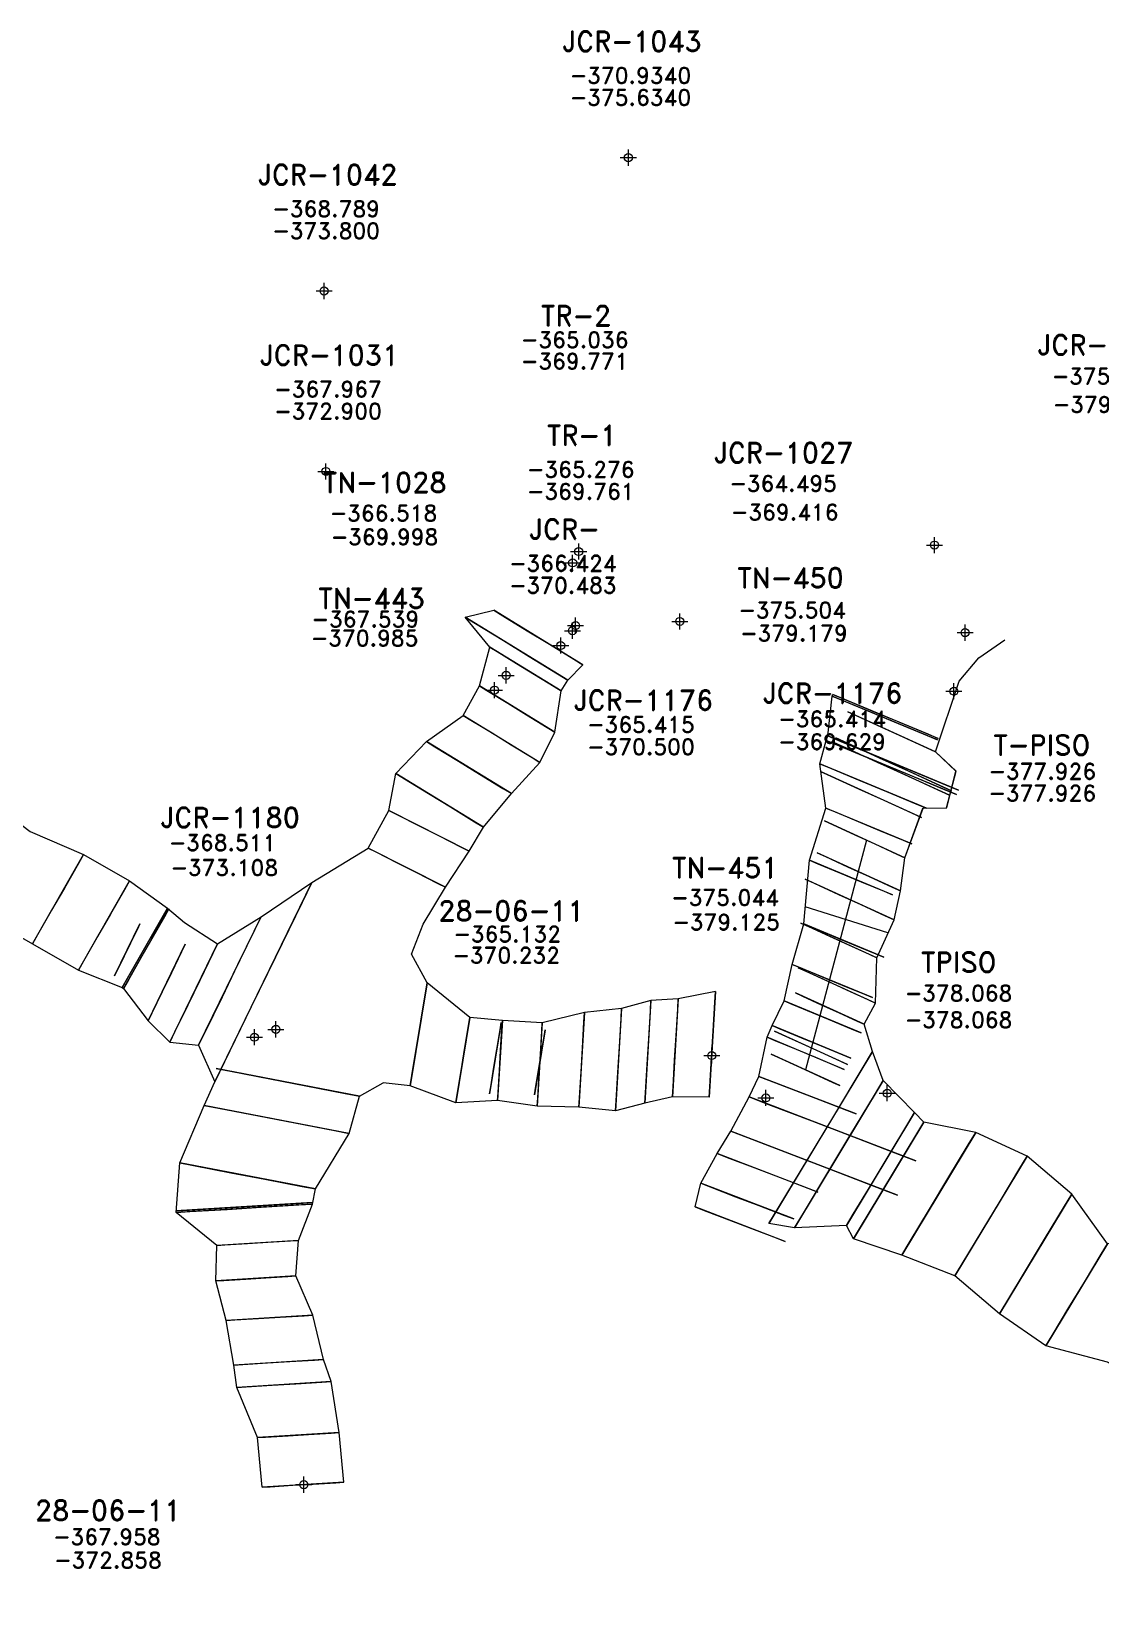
# Model space of a CAD drawing. Extents: x 0 to 99091, y -1812 to 13278.
# Drawn here: x 10737.8 to 10804.4, y 9825.8 to 9923.2 of the extents above; entities that cross this region are included whole.
import ezdxf
from ezdxf.enums import TextEntityAlignment as Align

# ---------------------------------------------------------------- set-up
doc = ezdxf.new("R2010")
doc.units = 0
doc.header["$MEASUREMENT"] = 0
doc.header["$PDMODE"] = 34
doc.header["$PDSIZE"] = 0.5
for name, color, linetype in [('abajo', 7, 'Continuous'), ('arriba', 7, 'Continuous'), ('F-450-7785-E-FIC', 4, 'Continuous'), ('F-450-7785-E-SCR', 1, 'Continuous'), ('F-450-7785-E-SEC', 1, 'Continuous'), ('F-450-7820-W-FI2', 7, 'Continuous'), ('F-450-7820-W-FIC', 226, 'Continuous'), ('F-450-7820-W-SCR', 1, 'Continuous'), ('F-450-7820-W-SEC', 1, 'Continuous'), ('R-450-7813-SW', 5, 'Continuous'), ('R-450-7813-SW-FIC', 5, 'Continuous'), ('R-450-7813-SW-SEC', 5, 'Continuous')]:
    doc.layers.add(name, color=color, linetype=linetype)
doc.styles.add('ROMAND', font='ROMAND.SHX')
doc.styles.add('ROMANS', font='ROMANS.SHX', dxfattribs={"width": 2.5})

# ---------------------------------------------------------------- blocks, each defined once
blk = doc.blocks.new('F2')
at = {"lineweight": 0}
blk.add_point((0, 0), dxfattribs=at)
at = {"lineweight": 0, "style": 'ROMAND'}
for tag, height, p in [('NOMBRE', 1.25, (0.201, 6.617)), ('CIELO', 1, (0.136, 4.616)), ('PISO', 1, (0.136, 3.247))]:
    blk.add_attdef(tag, text='', height=height, dxfattribs=at).set_placement(p, align=Align.CENTER)
at = {"lineweight": 0, "style": 'ROMANS', "flags": 1}
for tag, p in [('MINA', (-0.074, -3.255)), ('LOCALIZACION', (-0.074, -4.928)), ('ESTRUCTURA', (-0.074, -6.618)), ('NIVEL', (-0.074, -8.29)), ('OBRA', (-0.074, -10.121)), ('FECHA', (-0.074, -11.793)), ('ATRAS', (-0.074, -13.483)), ('TOPOGRAFO', (2.675, -15.297))]:
    blk.add_attdef(tag, text='', height=1.25, dxfattribs=at).set_placement(p, align=Align.CENTER)

msp = doc.modelspace()

# ---------------------------------------------------------------- linework, layer by layer
at = {"layer": 'abajo', "color": 5, "linetype": 'Continuous', "lineweight": 0}
for points in [[(10752.207, 9832.547, -372.858), (10751.917, 9835.635, -372.904), (10750.623, 9838.761, -372.952), (10750.438, 9840.152, -372.974), (10749.967, 9842.928, -373.016), (10749.315, 9845.393, -372.653), (10749.38, 9847.601, -372.686), (10746.85, 9849.65, -372.719), (10747.087, 9852.737, -371.138)], [(10757.297, 9832.859, -372.858), (10757.008, 9835.947, -372.904), (10756.512, 9839.122, -372.952), (10756.027, 9840.495, -372.974), (10755.357, 9843.259, -373.016), (10754.306, 9845.699, -372.653), (10754.471, 9847.913, -372.686), (10755.334, 9850.17, -372.719), (10755.532, 9851.113, -371.138)]]:
    msp.add_polyline3d(points, dxfattribs=at)
at = {"layer": 'arriba', "color": 5, "linetype": 'Continuous', "lineweight": 0}
for points in [[(10752.207, 9832.547, -367.958), (10751.917, 9835.635, -368.104), (10750.623, 9838.761, -368.152), (10750.438, 9840.152, -368.474), (10749.967, 9842.928, -369.016), (10749.315, 9845.393, -368.753), (10749.38, 9847.601, -368.586), (10746.85, 9849.65, -368.019), (10747.087, 9852.737, -366.738)], [(10757.297, 9832.859, -367.958), (10757.008, 9835.947, -368.104), (10756.512, 9839.122, -368.152), (10756.027, 9840.495, -368.474), (10755.357, 9843.259, -369.016), (10754.306, 9845.699, -368.753), (10754.471, 9847.913, -368.586), (10755.334, 9850.17, -368.019), (10755.532, 9851.113, -366.738)]]:
    msp.add_polyline3d(points, dxfattribs=at)
at = {"layer": 'F-450-7785-E-SCR', "color": 1, "linetype": 'Continuous', "lineweight": 0, "flags": 128}
for points, elevation in [([(10794.133, 9878.333), (10795.606, 9882.725), (10796.813, 9884.186), (10798.442, 9885.3)], -375.665), ([(10794.133, 9878.333), (10795.606, 9882.725), (10795.606, 9882.725), (10796.813, 9884.186), (10798.442, 9885.3), (10798.442, 9885.3)], -379.265)]:
    msp.add_lwpolyline(points, dxfattribs=dict(at, elevation=elevation))
at = {"layer": 'F-450-7785-E-SCR', "color": 1, "linetype": 'Continuous', "lineweight": 0}
for points in [[(10783.125, 9858.112, -373.93), (10783.643, 9860.555, -377.582), (10783.949, 9861.293, -377.442), (10784.693, 9862.823, -377.057), (10785.204, 9865.098, -376.842), (10785.923, 9867.611, -376.312), (10786.27, 9871.576, -376.022), (10787.296, 9874.827, -375.253), (10786.922, 9877.578, -375.133), (10787.312, 9879.038, -374.958), (10787.427, 9879.315, -374.943), (10787.7, 9881.797, -375.223), (10787.738, 9881.889, -375.218)], [(10783.125, 9858.112, -379.03), (10783.643, 9860.555, -380.382), (10783.949, 9861.293, -380.842), (10784.693, 9862.823, -381.257), (10785.204, 9865.098, -381.142), (10785.923, 9867.611, -380.812), (10786.27, 9871.576, -380.322), (10787.296, 9874.827, -379.953), (10786.922, 9877.578, -379.933), (10787.312, 9879.038, -379.858), (10787.427, 9879.315, -379.843), (10787.7, 9881.797, -379.623), (10787.738, 9881.889, -379.618)], [(10790.205, 9859.662, -374.012), (10790.205, 9859.662, -374.012), (10789.683, 9861.365, -374.412), (10790.397, 9862.687, -374.577), (10790.475, 9865.506, -374.49), (10791.554, 9867.869, -374.803), (10791.937, 9869.671, -374.782), (10792.221, 9871.738, -375.169), (10793.331, 9874.814, -375.086), (10794.822, 9874.833, -375.473), (10795.396, 9877.124, -375.486), (10794.133, 9878.333, -375.665)], [(10790.205, 9859.662, -379.212), (10790.205, 9859.662, -379.212), (10789.683, 9861.365, -379.412), (10790.397, 9862.687, -379.377), (10790.475, 9865.506, -379.39), (10791.554, 9867.869, -379.303), (10791.937, 9869.671, -379.282), (10792.221, 9871.738, -379.069), (10793.35, 9874.814, -379.386), (10794.803, 9874.833, -379.273), (10795.415, 9877.124, -379.286), (10794.133, 9878.333, -379.265)], [(10832.408, 9831.745, -375.071), (10826.572, 9835.743, -374.978), (10824.724, 9837.325, -374.942), (10822.534, 9839.696, -374.794), (10821.747, 9840.521, -374.477), (10818.733, 9842.407, -373.942), (10819.35, 9844.485, -374.487), (10817.575, 9845.607, -374.482), (10815.104, 9844.995, -374.855), (10812.812, 9847.195, -375.107), (10809.418, 9847.957, -375.557), (10804.822, 9847.693, -375.299), (10802.6, 9850.785, -374.745), (10799.827, 9853.158, -374.69), (10796.624, 9854.623, -374.336), (10793.401, 9855.282, -374.289), (10792.82, 9855.866, -374.477), (10790.87, 9857.86, -374.035), (10790.205, 9859.662, -374.012)], [(10832.408, 9831.745, -379.571), (10826.572, 9835.743, -379.678), (10824.724, 9837.325, -379.642), (10822.534, 9839.696, -379.694), (10821.747, 9840.521, -379.677), (10818.733, 9842.406, -379.742), (10819.35, 9844.485, -379.687), (10817.575, 9845.607, -379.682), (10815.104, 9844.995, -379.855), (10812.812, 9847.195, -379.907), (10809.418, 9847.957, -379.857), (10804.822, 9847.693, -379.599), (10802.6, 9850.785, -379.545), (10799.827, 9853.158, -379.39), (10796.624, 9854.623, -379.336), (10793.401, 9855.282, -379.289), (10792.82, 9855.866, -379.277), (10790.87, 9857.86, -379.235), (10790.205, 9859.662, -379.212)], [(10779.157, 9849.994, -372.985), (10779.507, 9851.467, -373.392), (10780.539, 9853.32, -373.903), (10781.392, 9854.707, -374.011), (10782.531, 9856.84, -373.523), (10783.125, 9858.112, -373.93)], [(10779.157, 9849.994, -378.585), (10779.507, 9851.467, -378.592), (10780.539, 9853.32, -379.203), (10781.392, 9854.707, -379.211), (10782.531, 9856.84, -379.123), (10783.125, 9858.112, -379.03)], [(10828.919, 9825.792, -375.071), (10823.163, 9830.091, -374.978), (10821.522, 9832.015, -374.942), (10818.403, 9832.846, -374.794), (10817.461, 9833.414, -374.477), (10815.75, 9835.03, -373.942), (10812.719, 9836.974, -374.487), (10812.462, 9837.129, -374.482), (10810.818, 9837.887, -374.855), (10807.699, 9838.718, -375.107), (10804.821, 9840.336, -375.557), (10801, 9841.357, -375.299), (10798.106, 9843.335, -374.745), (10795.334, 9845.708, -374.69), (10792.027, 9847.002, -374.336), (10789.011, 9848.003, -374.289), (10788.585, 9848.844, -374.477), (10785.343, 9848.697, -374.035), (10783.749, 9848.958, -374.012)], [(10828.919, 9825.792, -379.571), (10823.163, 9830.091, -379.678), (10821.522, 9832.015, -379.642), (10818.403, 9832.846, -379.694), (10817.461, 9833.414, -379.677), (10815.75, 9835.03, -379.742), (10812.719, 9836.974, -379.687), (10812.462, 9837.129, -379.682), (10810.818, 9837.887, -379.855), (10807.699, 9838.718, -379.907), (10804.821, 9840.336, -379.857), (10801, 9841.357, -379.599), (10798.106, 9843.335, -379.545), (10795.334, 9845.708, -379.39), (10792.027, 9847.002, -379.336), (10789.011, 9848.003, -379.289), (10788.585, 9848.844, -379.277), (10785.343, 9848.697, -379.235), (10783.749, 9848.958, -379.212)]]:
    msp.add_polyline3d(points, dxfattribs=at)
at = {"layer": 'F-450-7785-E-SEC', "color": 1, "linetype": 'Continuous', "lineweight": 0, "flags": 128}
for points in [[(10789.834, 9872.828), (10786.026, 9858.532)], [(10785.997, 9868.694), (10791.144, 9867.087)]]:
    msp.add_lwpolyline(points, dxfattribs=at)
at = {"layer": 'F-450-7785-E-SEC', "color": 1, "linetype": 'Continuous', "lineweight": 0}
for points in [[(10794.257, 9879.074, -379.623), (10787.7, 9881.797, -379.623), (10787.7, 9881.797, -377.071), (10788.355, 9881.525, -375.777), (10790.159, 9880.776, -375.223), (10791.798, 9880.095, -375.223), (10793.601, 9879.347, -375.777), (10794.257, 9879.074, -377.071), (10794.257, 9879.074, -379.623)], [(10794.295, 9879.167, -379.618), (10787.738, 9881.889, -379.618), (10787.738, 9881.889, -377.066), (10788.394, 9881.617, -375.772), (10790.197, 9880.868, -375.218), (10791.836, 9880.188, -375.218), (10793.639, 9879.439, -375.772), (10794.295, 9879.167, -377.066), (10794.295, 9879.167, -379.618)], [(10794.133, 9878.333, -379.265), (10788.675, 9880.825, -379.265), (10788.675, 9880.825, -377.177), (10789.221, 9880.576, -376.118), (10790.722, 9879.891, -375.665), (10792.087, 9879.268, -375.665), (10793.587, 9878.582, -376.118), (10794.133, 9878.333, -377.177), (10794.133, 9878.333, -379.265)], [(10795.439, 9875.663, -379.858), (10787.312, 9879.038, -379.858), (10787.312, 9879.038, -377.016), (10788.125, 9878.701, -375.575), (10790.36, 9877.773, -374.958), (10792.391, 9876.929, -374.958), (10794.626, 9876.001, -375.575), (10795.439, 9875.663, -377.016), (10795.439, 9875.663, -379.858)], [(10795.554, 9875.94, -379.843), (10787.427, 9879.315, -379.843), (10787.427, 9879.315, -377.001), (10788.24, 9878.978, -375.56), (10790.474, 9878.049, -374.943), (10792.506, 9877.206, -374.943), (10794.741, 9876.278, -375.56), (10795.554, 9875.94, -377.001), (10795.554, 9875.94, -379.843)], [(10794.99, 9875.635, -379.273), (10787.804, 9878.917, -379.273), (10787.804, 9878.917, -377.069), (10788.523, 9878.589, -375.952), (10790.499, 9877.686, -375.473), (10792.295, 9876.866, -375.473), (10794.272, 9875.964, -375.952), (10794.99, 9875.635, -377.069), (10794.99, 9875.635, -379.273)], [(10795.115, 9875.908, -379.286), (10787.928, 9879.19, -379.286), (10787.928, 9879.19, -377.082), (10788.647, 9878.861, -375.965), (10790.623, 9877.959, -375.486), (10792.42, 9877.139, -375.486), (10794.396, 9876.236, -375.965), (10795.115, 9875.908, -377.082), (10795.115, 9875.908, -379.286)], [(10793.572, 9874.817, -379.933), (10786.922, 9877.578, -379.933), (10786.922, 9877.578, -377.149), (10787.587, 9877.302, -375.738), (10789.416, 9876.543, -375.133), (10791.078, 9875.852, -375.133), (10792.907, 9875.093, -375.738), (10793.572, 9874.817, -377.149), (10793.572, 9874.817, -379.933)], [(10793.251, 9874.233, -379.386), (10786.974, 9877.099, -379.386), (10786.974, 9877.099, -376.892), (10787.602, 9876.813, -375.628), (10789.328, 9876.025, -375.086), (10790.897, 9875.308, -375.086), (10792.623, 9874.52, -375.628), (10793.251, 9874.233, -376.892), (10793.251, 9874.233, -379.386)], [(10792.652, 9872.603, -379.953), (10787.296, 9874.827, -379.953), (10787.296, 9874.827, -377.227), (10787.831, 9874.605, -375.845), (10789.304, 9873.993, -375.253), (10790.644, 9873.437, -375.253), (10792.117, 9872.826, -375.845), (10792.652, 9872.603, -377.227), (10792.652, 9872.603, -379.953)], [(10792.221, 9871.738, -379.069), (10787.218, 9874.023, -379.069), (10787.218, 9874.023, -376.807), (10787.718, 9873.794, -375.66), (10789.094, 9873.166, -375.169), (10790.345, 9872.595, -375.169), (10791.721, 9871.966, -375.66), (10792.221, 9871.738, -376.807), (10792.221, 9871.738, -379.069)], [(10791.937, 9869.671, -379.282), (10786.752, 9872.039, -379.282), (10786.752, 9872.039, -376.672), (10787.27, 9871.802, -375.349), (10788.696, 9871.151, -374.782), (10789.993, 9870.559, -374.782), (10791.418, 9869.908, -375.349), (10791.937, 9869.671, -376.672), (10791.937, 9869.671, -379.282)], [(10791.442, 9869.429, -380.322), (10786.27, 9871.576, -380.322), (10786.27, 9871.576, -377.828), (10786.788, 9871.362, -376.564), (10788.21, 9870.771, -376.022), (10789.503, 9870.234, -376.022), (10790.925, 9869.643, -376.564), (10791.442, 9869.429, -377.828), (10791.442, 9869.429, -380.322)], [(10791.554, 9867.869, -379.303), (10786.005, 9870.403, -379.303), (10786.005, 9870.403, -376.693), (10786.56, 9870.15, -375.37), (10788.086, 9869.453, -374.803), (10789.473, 9868.819, -374.803), (10790.999, 9868.123, -375.37), (10791.554, 9867.869, -376.693), (10791.554, 9867.869, -379.303)], [(10790.475, 9865.506, -379.39), (10785.745, 9867.666, -379.39), (10785.745, 9867.666, -376.548), (10786.218, 9867.45, -375.107), (10787.519, 9866.856, -374.49), (10788.701, 9866.316, -374.49), (10790.002, 9865.722, -375.107), (10790.475, 9865.506, -376.548), (10790.475, 9865.506, -379.39)], [(10790.91, 9865.54, -380.812), (10785.923, 9867.611, -380.812), (10785.923, 9867.611, -378.202), (10786.422, 9867.404, -376.879), (10787.793, 9866.834, -376.312), (10789.04, 9866.317, -376.312), (10790.412, 9865.747, -376.879), (10790.91, 9865.54, -378.202), (10790.91, 9865.54, -380.812)], [(10790.191, 9863.027, -381.142), (10785.204, 9865.098, -381.142), (10785.204, 9865.098, -378.648), (10785.703, 9864.891, -377.384), (10787.075, 9864.321, -376.842), (10788.321, 9863.803, -376.842), (10789.693, 9863.234, -377.384), (10790.191, 9863.027, -378.648), (10790.191, 9863.027, -381.142)], [(10790.397, 9862.687, -379.377), (10785.575, 9864.888, -379.377), (10785.575, 9864.888, -376.593), (10786.058, 9864.668, -375.182), (10787.383, 9864.063, -374.577), (10788.589, 9863.512, -374.577), (10789.914, 9862.907, -375.182), (10790.397, 9862.687, -376.593), (10790.397, 9862.687, -379.377)], [(10789.683, 9861.365, -379.412), (10785.408, 9863.317, -379.412), (10785.408, 9863.317, -376.512), (10785.835, 9863.122, -375.042), (10787.011, 9862.585, -374.412), (10788.08, 9862.097, -374.412), (10789.256, 9861.56, -375.042), (10789.683, 9861.365, -376.512), (10789.683, 9861.365, -379.412)], [(10789.495, 9860.829, -381.257), (10784.693, 9862.823, -381.257), (10784.693, 9862.823, -378.821), (10785.173, 9862.623, -377.586), (10786.494, 9862.075, -377.057), (10787.694, 9861.576, -377.057), (10789.015, 9861.028, -377.586), (10789.495, 9860.829, -378.821), (10789.495, 9860.829, -381.257)], [(10788.844, 9859.261, -380.842), (10783.949, 9861.293, -380.842), (10783.949, 9861.293, -378.87), (10784.439, 9861.09, -377.87), (10785.785, 9860.531, -377.442), (10787.009, 9860.023, -377.442), (10788.355, 9859.464, -377.87), (10788.844, 9859.261, -378.87), (10788.844, 9859.261, -380.842)], [(10788.445, 9858.561, -380.382), (10783.643, 9860.555, -380.382), (10783.643, 9860.555, -378.758), (10784.123, 9860.356, -377.935), (10785.444, 9859.807, -377.582), (10786.644, 9859.309, -377.582), (10787.965, 9858.76, -377.935), (10788.445, 9858.561, -378.758), (10788.445, 9858.561, -380.382)], [(10788.654, 9858.87, -379.394), (10784.105, 9860.947, -379.394), (10784.105, 9860.947, -376.9), (10784.56, 9860.739, -375.636), (10785.811, 9860.168, -375.094), (10786.948, 9859.648, -375.094), (10788.199, 9859.077, -375.636), (10788.654, 9858.87, -376.9), (10788.654, 9858.87, -379.394)], [(10790.205, 9859.662, -379.212), (10783.749, 9848.958, -379.212), (10783.749, 9848.958, -376.196), (10784.395, 9850.029, -374.667), (10786.17, 9852.972, -374.012), (10787.784, 9855.648, -374.012), (10789.559, 9858.592, -374.667), (10790.205, 9859.662, -376.196), (10790.205, 9859.662, -379.212)], [(10788.164, 9857.556, -379.433), (10783.888, 9859.508, -379.433), (10783.888, 9859.508, -377.809), (10784.316, 9859.313, -376.986), (10785.492, 9858.776, -376.633), (10786.56, 9858.288, -376.633), (10787.736, 9857.751, -376.986), (10788.164, 9857.556, -377.809), (10788.164, 9857.556, -379.433)], [(10789.194, 9855.786, -379.03), (10783.125, 9858.112, -379.03), (10783.125, 9858.112, -376.072), (10783.732, 9857.879, -374.573), (10785.401, 9857.24, -373.93), (10786.918, 9856.658, -373.93), (10788.588, 9856.018, -374.573), (10789.194, 9855.786, -376.072), (10789.194, 9855.786, -379.03)], [(10790.87, 9857.86, -379.235), (10785.343, 9848.697, -379.235), (10785.343, 9848.697, -376.219), (10785.896, 9849.614, -374.69), (10787.416, 9852.133, -374.035), (10788.797, 9854.424, -374.035), (10790.317, 9856.944, -374.69), (10790.87, 9857.86, -376.219), (10790.87, 9857.86, -379.235)], [(10792.895, 9852.868, -379.123), (10782.531, 9856.84, -379.123), (10782.531, 9856.84, -375.875), (10783.567, 9856.443, -374.229), (10786.417, 9855.351, -373.523), (10789.009, 9854.358, -373.523), (10791.859, 9853.265, -374.229), (10792.895, 9852.868, -375.875), (10792.895, 9852.868, -379.123)], [(10792.82, 9855.866, -379.277), (10788.585, 9848.844, -379.277), (10788.585, 9848.844, -376.493), (10789.008, 9849.547, -375.081), (10790.173, 9851.478, -374.477), (10791.232, 9853.233, -374.477), (10792.396, 9855.164, -375.081), (10792.82, 9855.866, -376.493), (10792.82, 9855.866, -379.277)], [(10793.401, 9855.282, -379.289), (10789.011, 9848.003, -379.289), (10789.011, 9848.003, -376.389), (10789.45, 9848.731, -374.919), (10790.658, 9850.733, -374.289), (10791.755, 9852.552, -374.289), (10792.962, 9854.554, -374.919), (10793.401, 9855.282, -376.389), (10793.401, 9855.282, -379.289)], [(10791.756, 9850.734, -379.211), (10781.392, 9854.707, -379.211), (10781.392, 9854.707, -376.195), (10782.428, 9854.309, -374.666), (10785.278, 9853.217, -374.011), (10787.87, 9852.224, -374.011), (10790.72, 9851.132, -374.666), (10791.756, 9850.734, -376.195), (10791.756, 9850.734, -379.211)], [(10796.624, 9854.623, -379.336), (10792.027, 9847.002, -379.336), (10792.027, 9847.002, -376.436), (10792.487, 9847.764, -374.966), (10793.751, 9849.86, -374.336), (10794.9, 9851.765, -374.336), (10796.164, 9853.861, -374.966), (10796.624, 9854.623, -376.436), (10796.624, 9854.623, -379.336)], [(10786.795, 9850.922, -379.203), (10780.539, 9853.32, -379.203), (10780.539, 9853.32, -376.129), (10781.164, 9853.08, -374.571), (10782.885, 9852.421, -373.903), (10784.449, 9851.821, -373.903), (10786.169, 9851.162, -374.571), (10786.795, 9850.922, -376.129), (10786.795, 9850.922, -379.203)], [(10799.827, 9853.158, -379.39), (10795.334, 9845.708, -379.39), (10795.334, 9845.708, -376.664), (10795.783, 9846.453, -375.282), (10797.019, 9848.502, -374.69), (10798.142, 9850.364, -374.69), (10799.378, 9852.413, -375.282), (10799.827, 9853.158, -376.664), (10799.827, 9853.158, -379.39)], [(10785.297, 9849.248, -378.592), (10779.507, 9851.467, -378.592), (10779.507, 9851.467, -375.576), (10780.086, 9851.245, -374.048), (10781.678, 9850.634, -373.392), (10783.126, 9850.08, -373.392), (10784.718, 9849.47, -374.048), (10785.297, 9849.248, -375.576), (10785.297, 9849.248, -378.592)], [(10802.6, 9850.785, -379.545), (10798.106, 9843.335, -379.545), (10798.106, 9843.335, -376.761), (10798.556, 9844.08, -375.35), (10799.791, 9846.129, -374.745), (10800.915, 9847.991, -374.745), (10802.15, 9850.04, -375.35), (10802.6, 9850.785, -376.761), (10802.6, 9850.785, -379.545)], [(10784.76, 9847.847, -378.585), (10779.157, 9849.994, -378.585), (10779.157, 9849.994, -375.337), (10779.717, 9849.78, -373.69), (10781.258, 9849.189, -372.985), (10782.659, 9848.652, -372.985), (10784.2, 9848.062, -373.69), (10784.76, 9847.847, -375.337), (10784.76, 9847.847, -378.585)], [(10804.822, 9847.693, -379.599), (10801, 9841.357, -379.599), (10801, 9841.357, -377.105), (10801.382, 9841.99, -375.84), (10802.433, 9843.733, -375.299), (10803.388, 9845.317, -375.299), (10804.439, 9847.06, -375.84), (10804.822, 9847.693, -377.105), (10804.822, 9847.693, -379.599)]]:
    msp.add_polyline3d(points, dxfattribs=at)
at = {"layer": 'F-450-7820-W-SCR', "color": 1, "linetype": 'Continuous', "lineweight": 0}
for points in [[(10723.545, 9881.945, -367.201), (10723.545, 9881.945, -367.201), (10725.127, 9881.292, -367.031), (10725.859, 9880.758, -367.13), (10726.119, 9880.609, -367.13), (10727.248, 9879.964, -367.528), (10729.331, 9878.772, -367.625), (10732.196, 9877.134, -368.02), (10734.626, 9875.743, -368.416), (10737.763, 9873.373, -368.711), (10741.087, 9871.933, -368.606), (10743.951, 9870.294, -368.202), (10746.32, 9868.594, -367.898), (10747.366, 9867.693, -367.356)], [(10723.545, 9881.945, -371.801), (10723.545, 9881.945, -371.801), (10725.127, 9881.292, -371.531), (10725.859, 9880.758, -371.63), (10726.119, 9880.609, -371.63), (10727.248, 9879.964, -372.028), (10729.331, 9878.772, -372.025), (10732.196, 9877.134, -372.32), (10734.626, 9875.743, -372.416), (10737.763, 9873.373, -372.311), (10741.087, 9871.933, -372.206), (10743.951, 9870.294, -372.102), (10746.32, 9868.594, -372.098), (10747.366, 9867.693, -371.256)], [(10720.594, 9877.186, -367.201), (10720.594, 9877.186, -367.201), (10721.913, 9876.099, -367.031), (10720.768, 9874.843, -367.13), (10722.197, 9873.215, -367.13), (10724.12, 9874.495, -367.528), (10726.303, 9873.477, -367.625), (10729.117, 9871.752, -368.02), (10731.796, 9870.796, -368.416), (10734.784, 9868.165, -368.711), (10737.909, 9866.377, -368.606), (10740.774, 9864.739, -368.202), (10743.49, 9863.646, -367.898), (10743.576, 9863.597, -367.897)], [(10720.594, 9877.186, -371.801), (10720.594, 9877.186, -371.801), (10721.913, 9876.1, -371.531), (10720.768, 9874.843, -371.63), (10722.197, 9873.215, -371.63), (10724.12, 9874.495, -372.028), (10726.303, 9873.477, -372.025), (10729.117, 9871.752, -372.32), (10731.796, 9870.796, -372.416), (10734.784, 9868.165, -372.311), (10737.909, 9866.377, -372.206), (10740.774, 9864.739, -372.102), (10743.49, 9863.646, -372.098), (10743.576, 9863.597, -372.097)], [(10747.366, 9867.693, -367.356), (10747.366, 9867.693, -367.356), (10749.435, 9866.376, -366.676), (10752.144, 9868.06, -366.6), (10755.295, 9870.196, -366.916)], [(10747.366, 9867.693, -371.256), (10747.366, 9867.693, -371.256), (10749.435, 9866.376, -371.276), (10752.144, 9868.06, -371.1), (10755.295, 9870.196, -370.816)], [(10767.161, 9861.603, -367.666), (10767.161, 9861.603, -367.666), (10765.137, 9861.794, -367.599), (10762.481, 9863.955, -367.704), (10761.506, 9865.739, -368.61)], [(10767.161, 9861.603, -371.666), (10767.161, 9861.603, -371.666), (10765.137, 9861.794, -371.699), (10762.481, 9863.955, -371.804), (10761.506, 9865.739, -372.31)], [(10743.576, 9863.597, -367.897), (10745.104, 9861.589, -367.356), (10746.458, 9860.262, -366.676), (10748.248, 9860.058, -366.6), (10749.254, 9857.789, -366.916)], [(10743.576, 9863.597, -372.097), (10745.104, 9861.589, -371.256), (10746.458, 9860.262, -371.276), (10748.248, 9860.058, -371.1), (10749.254, 9857.789, -370.816)], [(10780.436, 9863.408, -365.132), (10778.114, 9862.947, -366.147), (10776.412, 9862.849, -366.306), (10774.587, 9862.358, -366.874), (10772.277, 9862.097, -366.489), (10769.645, 9861.454, -366.833), (10767.161, 9861.603, -367.666)], [(10780.436, 9863.408, -370.232), (10778.114, 9862.947, -370.447), (10776.412, 9862.849, -370.606), (10774.587, 9862.358, -370.774), (10772.277, 9862.097, -370.989), (10769.645, 9861.454, -371.233), (10767.161, 9861.603, -371.666)], [(10766.86, 9856.612, -367.666), (10766.86, 9856.612, -367.666), (10764.258, 9856.466, -367.599), (10761.423, 9857.542, -367.704), (10759.745, 9857.718, -367.733)], [(10766.86, 9856.612, -371.666), (10766.86, 9856.612, -371.666), (10764.258, 9856.466, -371.699), (10761.423, 9857.542, -371.804), (10759.745, 9857.718, -371.733)], [(10780.039, 9856.82, -365.132), (10777.747, 9856.858, -366.147), (10776.027, 9856.461, -366.306), (10774.203, 9855.97, -366.874), (10771.923, 9856.207, -366.489), (10769.333, 9856.263, -366.833), (10766.86, 9856.612, -367.666)], [(10780.039, 9856.82, -370.232), (10777.747, 9856.858, -370.447), (10776.027, 9856.461, -370.606), (10774.203, 9855.97, -370.774), (10771.923, 9856.207, -370.989), (10769.333, 9856.263, -371.233), (10766.86, 9856.612, -371.666)]]:
    msp.add_polyline3d(points, dxfattribs=at)
at = {"layer": 'F-450-7820-W-SEC', "color": 5, "linetype": 'Continuous', "lineweight": 0}
for points in [[(10737.909, 9866.377, -372.206), (10741.087, 9871.933, -372.206), (10741.087, 9871.933, -370.118), (10740.769, 9871.377, -369.06), (10739.895, 9869.85, -368.606), (10739.101, 9868.461, -368.606), (10738.227, 9866.933, -369.06), (10737.909, 9866.377, -370.118), (10737.909, 9866.377, -372.206)], [(10740.774, 9864.739, -372.102), (10743.951, 9870.294, -372.102), (10743.951, 9870.294, -369.84), (10743.634, 9869.739, -368.693), (10742.76, 9868.211, -368.202), (10741.965, 9866.822, -368.202), (10741.091, 9865.295, -368.693), (10740.774, 9864.739, -369.84), (10740.774, 9864.739, -372.102)], [(10749.254, 9857.789, -370.816), (10755.295, 9870.196, -370.816), (10755.295, 9870.196, -368.554), (10754.691, 9868.955, -367.408), (10753.03, 9865.543, -366.916), (10751.519, 9862.442, -366.916), (10749.858, 9859.03, -367.408), (10749.254, 9857.789, -368.554), (10749.254, 9857.789, -370.816)], [(10743.49, 9863.646, -372.098), (10746.32, 9868.594, -372.098), (10746.32, 9868.594, -369.662), (10746.037, 9868.099, -368.427), (10745.258, 9866.739, -367.898), (10744.551, 9865.502, -367.898), (10743.773, 9864.141, -368.427), (10743.49, 9863.646, -369.662), (10743.49, 9863.646, -372.098)], [(10743.576, 9863.597, -372.097), (10746.406, 9868.544, -372.097), (10746.406, 9868.544, -369.661), (10746.123, 9868.05, -368.427), (10745.345, 9866.689, -367.897), (10744.638, 9865.452, -367.897), (10743.859, 9864.091, -368.427), (10743.576, 9863.597, -369.661), (10743.576, 9863.597, -372.097)], [(10748.248, 9860.058, -371.1), (10752.144, 9868.06, -371.1), (10752.144, 9868.06, -368.49), (10751.754, 9867.26, -367.167), (10750.683, 9865.059, -366.6), (10749.709, 9863.059, -366.6), (10748.637, 9860.859, -367.167), (10748.248, 9860.058, -368.49), (10748.248, 9860.058, -371.1)], [(10743.02, 9864.383, -371.393), (10744.596, 9867.62, -371.393), (10744.596, 9867.62, -368.783), (10744.438, 9867.296, -367.46), (10744.005, 9866.406, -366.893), (10743.611, 9865.597, -366.893), (10743.178, 9864.707, -367.46), (10743.02, 9864.383, -368.783), (10743.02, 9864.383, -371.393)], [(10745.104, 9861.589, -371.256), (10747.424, 9866.354, -371.256), (10747.424, 9866.354, -368.994), (10747.192, 9865.878, -367.847), (10746.554, 9864.567, -367.356), (10745.974, 9863.376, -367.356), (10745.336, 9862.066, -367.847), (10745.104, 9861.589, -368.994), (10745.104, 9861.589, -371.256)], [(10746.458, 9860.262, -371.276), (10749.435, 9866.376, -371.276), (10749.435, 9866.376, -368.608), (10749.137, 9865.765, -367.256), (10748.319, 9864.083, -366.676), (10747.574, 9862.555, -366.676), (10746.756, 9860.874, -367.256), (10746.458, 9860.262, -368.608), (10746.458, 9860.262, -371.276)], [(10762.481, 9863.955, -371.804), (10761.423, 9857.542, -371.804), (10761.423, 9857.542, -369.426), (10761.529, 9858.183, -368.22), (10761.82, 9859.947, -367.704), (10762.084, 9861.55, -367.704), (10762.375, 9863.314, -368.22), (10762.481, 9863.955, -369.426), (10762.481, 9863.955, -371.804)], [(10778.114, 9862.947, -370.447), (10777.747, 9856.858, -370.447), (10777.747, 9856.858, -367.953), (10777.784, 9857.467, -366.689), (10777.885, 9859.142, -366.147), (10777.976, 9860.664, -366.147), (10778.077, 9862.338, -366.689), (10778.114, 9862.947, -367.953), (10778.114, 9862.947, -370.447)], [(10780.436, 9863.408, -370.232), (10780.039, 9856.82, -370.232), (10780.039, 9856.82, -367.274), (10780.079, 9857.479, -365.775), (10780.188, 9859.291, -365.132), (10780.287, 9860.938, -365.132), (10780.396, 9862.75, -365.775), (10780.436, 9863.408, -367.274), (10780.436, 9863.408, -370.232)], [(10772.277, 9862.097, -370.989), (10771.923, 9856.207, -370.989), (10771.923, 9856.207, -368.379), (10771.958, 9856.796, -367.056), (10772.056, 9858.416, -366.489), (10772.144, 9859.888, -366.489), (10772.242, 9861.508, -367.056), (10772.277, 9862.097, -368.379), (10772.277, 9862.097, -370.989)], [(10774.587, 9862.358, -370.774), (10774.203, 9855.97, -370.774), (10774.203, 9855.97, -368.512), (10774.241, 9856.609, -367.366), (10774.347, 9858.365, -366.874), (10774.443, 9859.963, -366.874), (10774.549, 9861.719, -367.366), (10774.587, 9862.358, -368.512), (10774.587, 9862.358, -370.774)], [(10776.412, 9862.849, -370.606), (10776.027, 9856.461, -370.606), (10776.027, 9856.461, -368.112), (10776.066, 9857.1, -366.848), (10776.172, 9858.857, -366.306), (10776.268, 9860.454, -366.306), (10776.374, 9862.211, -366.848), (10776.412, 9862.849, -368.112), (10776.412, 9862.849, -370.606)], [(10765.137, 9861.794, -371.699), (10764.258, 9856.466, -371.699), (10764.258, 9856.466, -369.321), (10764.346, 9856.999, -368.115), (10764.588, 9858.464, -367.599), (10764.807, 9859.796, -367.599), (10765.049, 9861.261, -368.115), (10765.137, 9861.794, -369.321), (10765.137, 9861.794, -371.699)], [(10767.092, 9861.471, -372.229), (10766.36, 9857.031, -372.229), (10766.36, 9857.031, -369.735), (10766.433, 9857.475, -368.471), (10766.635, 9858.696, -367.929), (10766.818, 9859.806, -367.929), (10767.019, 9861.027, -368.471), (10767.092, 9861.471, -369.735), (10767.092, 9861.471, -372.229)], [(10767.161, 9861.603, -371.666), (10766.86, 9856.612, -371.666), (10766.86, 9856.612, -369.346), (10766.89, 9857.111, -368.17), (10766.973, 9858.484, -367.666), (10767.048, 9859.732, -367.666), (10767.131, 9861.104, -368.17), (10767.161, 9861.603, -369.346), (10767.161, 9861.603, -371.666)], [(10769.83, 9861.02, -371.951), (10769.162, 9856.974, -371.951), (10769.162, 9856.974, -369.341), (10769.229, 9857.379, -368.018), (10769.413, 9858.491, -367.451), (10769.579, 9859.503, -367.451), (10769.763, 9860.615, -368.018), (10769.83, 9861.02, -369.341), (10769.83, 9861.02, -371.951)], [(10769.645, 9861.454, -371.233), (10769.333, 9856.263, -371.233), (10769.333, 9856.263, -368.681), (10769.364, 9856.782, -367.387), (10769.45, 9858.21, -366.833), (10769.528, 9859.507, -366.833), (10769.614, 9860.935, -367.387), (10769.645, 9861.454, -368.681), (10769.645, 9861.454, -371.233)]]:
    msp.add_polyline3d(points, dxfattribs=at)
at = {"layer": 'R-450-7813-SW', "color": 5, "linetype": 'Continuous', "lineweight": 0}
for points in [[(10760.102, 9874.679, -367.326), (10760.521, 9876.987, -366.311), (10762.437, 9878.966, -367.06), (10764.728, 9880.599, -367.118), (10765.735, 9882.434, -366.323), (10766.386, 9884.837, -366.6), (10764.842, 9886.718, -366.526), (10766.626, 9887.142, -366.005)], [(10760.102, 9874.679, -371.426), (10760.521, 9876.987, -371.611), (10762.437, 9878.966, -370.86), (10764.728, 9880.599, -370.618), (10765.735, 9882.434, -370.223), (10766.386, 9884.837, -369.9), (10764.842, 9886.718, -370.026), (10766.626, 9887.142, -369.905)], [(10765.095, 9872.143, -367.326), (10765.978, 9873.644, -366.311), (10767.724, 9875.727, -367.06), (10769.502, 9877.673, -367.118), (10770.424, 9879.56, -366.323), (10770.82, 9882.12, -366.6), (10771.236, 9882.799, -366.526), (10772.169, 9883.746, -366.005)], [(10765.095, 9872.143, -371.426), (10765.978, 9873.644, -371.611), (10767.724, 9875.727, -370.86), (10769.502, 9877.673, -370.618), (10770.424, 9879.56, -370.223), (10770.82, 9882.12, -369.9), (10771.236, 9882.799, -370.026), (10772.169, 9883.746, -369.905)], [(10755.295, 9870.196, -366.916), (10758.801, 9872.338, -367.585), (10760.102, 9874.679, -367.326)], [(10755.295, 9870.196, -370.816), (10758.801, 9872.338, -371.885), (10760.102, 9874.679, -371.426)], [(10761.506, 9865.739, -368.61), (10762.225, 9867.597, -368.444), (10763.615, 9869.893, -367.585), (10765.095, 9872.143, -367.326)], [(10761.506, 9865.739, -372.31), (10762.225, 9867.597, -372.244), (10763.615, 9869.893, -371.885), (10765.095, 9872.143, -371.426)], [(10747.087, 9852.737, -366.738), (10748.589, 9856.314, -366.797), (10749.254, 9857.789, -366.916)], [(10747.087, 9852.737, -371.138), (10748.589, 9856.314, -371.197), (10749.254, 9857.789, -370.816)], [(10755.532, 9851.113, -366.738), (10757.624, 9854.577, -366.797), (10758.273, 9856.894, -366.498), (10759.745, 9857.718, -367.733)], [(10755.532, 9851.113, -371.138), (10757.624, 9854.577, -371.197), (10758.273, 9856.894, -370.998), (10759.745, 9857.718, -371.733)]]:
    msp.add_polyline3d(points, dxfattribs=at)
at = {"layer": 'R-450-7813-SW-SEC', "color": 5, "linetype": 'Continuous', "lineweight": 0}
for points in [[(10771.236, 9882.799, -370.026), (10764.842, 9886.718, -370.026), (10764.842, 9886.718, -367.996), (10765.481, 9886.326, -366.967), (10767.24, 9885.248, -366.526), (10768.838, 9884.269, -366.526), (10770.597, 9883.191, -366.967), (10771.236, 9882.799, -367.996), (10771.236, 9882.799, -370.026)], [(10772.169, 9883.746, -369.905), (10766.626, 9887.142, -369.905), (10766.626, 9887.142, -367.643), (10767.18, 9886.803, -366.496), (10768.705, 9885.869, -366.005), (10770.09, 9885.02, -366.005), (10771.614, 9884.086, -366.496), (10772.169, 9883.746, -367.643), (10772.169, 9883.746, -369.905)], [(10770.82, 9882.12, -369.9), (10766.386, 9884.837, -369.9), (10766.386, 9884.837, -367.986), (10766.83, 9884.565, -367.016), (10768.049, 9883.818, -366.6), (10769.158, 9883.139, -366.6), (10770.377, 9882.392, -367.016), (10770.82, 9882.12, -367.986), (10770.82, 9882.12, -369.9)], [(10770.424, 9879.56, -370.223), (10765.735, 9882.434, -370.223), (10765.735, 9882.434, -367.961), (10766.204, 9882.146, -366.815), (10767.493, 9881.356, -366.323), (10768.666, 9880.638, -366.323), (10769.955, 9879.848, -366.815), (10770.424, 9879.56, -367.961), (10770.424, 9879.56, -370.223)], [(10769.502, 9877.673, -370.618), (10764.728, 9880.599, -370.618), (10764.728, 9880.599, -368.588), (10765.205, 9880.306, -367.559), (10766.518, 9879.502, -367.118), (10767.712, 9878.77, -367.118), (10769.025, 9877.965, -367.559), (10769.502, 9877.673, -368.588), (10769.502, 9877.673, -370.618)], [(10767.724, 9875.727, -370.86), (10762.437, 9878.966, -370.86), (10762.437, 9878.966, -368.656), (10762.966, 9878.642, -367.539), (10764.42, 9877.751, -367.06), (10765.741, 9876.942, -367.06), (10767.195, 9876.051, -367.539), (10767.724, 9875.727, -368.656), (10767.724, 9875.727, -370.86)], [(10765.978, 9873.644, -371.611), (10760.521, 9876.987, -371.611), (10760.521, 9876.987, -368.537), (10761.067, 9876.653, -366.979), (10762.567, 9875.734, -366.311), (10763.932, 9874.898, -366.311), (10765.432, 9873.978, -366.979), (10765.978, 9873.644, -368.537), (10765.978, 9873.644, -371.611)], [(10765.095, 9872.143, -371.426), (10760.102, 9874.679, -371.426), (10760.102, 9874.679, -369.048), (10760.601, 9874.425, -367.843), (10761.974, 9873.728, -367.326), (10763.222, 9873.094, -367.326), (10764.595, 9872.396, -367.843), (10765.095, 9872.143, -369.048), (10765.095, 9872.143, -371.426)], [(10763.615, 9869.893, -371.885), (10758.801, 9872.338, -371.885), (10758.801, 9872.338, -369.391), (10759.282, 9872.093, -368.127), (10760.606, 9871.421, -367.585), (10761.81, 9870.81, -367.585), (10763.134, 9870.137, -368.127), (10763.615, 9869.893, -369.391), (10763.615, 9869.893, -371.885)], [(10758.273, 9856.894, -370.998), (10749.337, 9858.613, -370.998), (10749.337, 9858.613, -368.388), (10750.23, 9858.441, -367.065), (10752.688, 9857.968, -366.498), (10754.922, 9857.539, -366.498), (10757.379, 9857.066, -367.065), (10758.273, 9856.894, -368.388), (10758.273, 9856.894, -370.998)], [(10757.624, 9854.577, -371.197), (10748.589, 9856.314, -371.197), (10748.589, 9856.314, -368.645), (10749.493, 9856.141, -367.352), (10751.977, 9855.663, -366.797), (10754.236, 9855.229, -366.797), (10756.72, 9854.751, -367.352), (10757.624, 9854.577, -368.645), (10757.624, 9854.577, -371.197)], [(10755.532, 9851.113, -371.138), (10747.087, 9852.737, -371.138), (10747.087, 9852.737, -368.586), (10747.931, 9852.575, -367.293), (10750.254, 9852.128, -366.738), (10752.365, 9851.722, -366.738), (10754.688, 9851.276, -367.293), (10755.532, 9851.113, -368.586), (10755.532, 9851.113, -371.138)], [(10755.328, 9850.27, -372.721), (10746.844, 9849.749, -372.721), (10746.844, 9849.749, -369.995), (10747.692, 9849.801, -368.613), (10750.025, 9849.944, -368.021), (10752.146, 9850.074, -368.021), (10754.48, 9850.218, -368.613), (10755.328, 9850.27, -369.995), (10755.328, 9850.27, -372.721)], [(10755.334, 9850.17, -372.719), (10746.85, 9849.65, -372.719), (10746.85, 9849.65, -369.993), (10747.698, 9849.702, -368.611), (10750.032, 9849.845, -368.019), (10752.153, 9849.975, -368.019), (10754.486, 9850.118, -368.611), (10755.334, 9850.17, -369.993), (10755.334, 9850.17, -372.719)], [(10754.471, 9847.913, -372.686), (10749.38, 9847.601, -372.686), (10749.38, 9847.601, -370.308), (10749.889, 9847.632, -369.103), (10751.289, 9847.718, -368.586), (10752.562, 9847.796, -368.586), (10753.962, 9847.882, -369.103), (10754.471, 9847.913, -370.308), (10754.471, 9847.913, -372.686)], [(10754.306, 9845.699, -372.653), (10749.315, 9845.393, -372.653), (10749.315, 9845.393, -370.391), (10749.814, 9845.423, -369.245), (10751.187, 9845.508, -368.753), (10752.434, 9845.584, -368.753), (10753.807, 9845.668, -369.245), (10754.306, 9845.699, -370.391), (10754.306, 9845.699, -372.653)], [(10755.357, 9843.259, -373.016), (10749.967, 9842.928, -373.016), (10749.967, 9842.928, -370.696), (10750.506, 9842.962, -369.52), (10751.988, 9843.052, -369.016), (10753.336, 9843.135, -369.016), (10754.818, 9843.226, -369.52), (10755.357, 9843.259, -370.696), (10755.357, 9843.259, -373.016)], [(10756.027, 9840.495, -372.974), (10750.438, 9840.152, -372.974), (10750.438, 9840.152, -370.364), (10750.997, 9840.187, -369.041), (10752.534, 9840.281, -368.474), (10753.931, 9840.367, -368.474), (10755.468, 9840.461, -369.041), (10756.027, 9840.495, -370.364), (10756.027, 9840.495, -372.974)], [(10756.512, 9839.122, -372.952), (10750.623, 9838.761, -372.952), (10750.623, 9838.761, -370.168), (10751.212, 9838.797, -368.757), (10752.832, 9838.897, -368.152), (10754.304, 9838.987, -368.152), (10755.923, 9839.086, -368.757), (10756.512, 9839.122, -370.168), (10756.512, 9839.122, -372.952)], [(10757.008, 9835.947, -372.904), (10751.917, 9835.635, -372.904), (10751.917, 9835.635, -370.12), (10752.426, 9835.666, -368.709), (10753.826, 9835.752, -368.104), (10755.099, 9835.83, -368.104), (10756.499, 9835.916, -368.709), (10757.008, 9835.947, -370.12), (10757.008, 9835.947, -372.904)], [(10757.297, 9832.859, -372.858), (10752.207, 9832.547, -372.858), (10752.207, 9832.547, -370.016), (10752.716, 9832.578, -368.575), (10754.116, 9832.664, -367.958), (10755.388, 9832.742, -367.958), (10756.788, 9832.828, -368.575), (10757.297, 9832.859, -370.016), (10757.297, 9832.859, -372.858)]]:
    msp.add_polyline3d(points, dxfattribs=at)

# ---------------------------------------------------------------- block references
at = {"layer": 'F-450-7785-E-FIC', "color": 2, "linetype": 'Continuous', "lineweight": 0}
for p, values in [((10775.004, 9915.317, -370.934), {'NOMBRE': 'JCR-1043', 'CIELO': '-370.9340', 'PISO': '-375.6340'}), ((10756.063, 9907.017, -368.789), {'NOMBRE': 'JCR-1042', 'CIELO': '-368.789', 'PISO': '-373.800'}), ((10756.178, 9895.785, -367.967), {'NOMBRE': 'JCR-1031', 'CIELO': '-367.967', 'PISO': '-372.900'})]:
    msp.add_blockref('F2', p, dxfattribs=at).add_auto_attribs(values)
ref = msp.add_blockref('F2', (10794.061, 9891.2, -375.048), dxfattribs=at)
ref.add_attrib('NOMBRE', 'JCR-1181', dxfattribs={"layer": '0', "lineweight": 0, "height": 1.25, "style": 'ROMAND'}).set_placement((10804.781, 9903.036, -375.048), align=Align.CENTER)
ref.add_attrib('CIELO', '-375.048', dxfattribs={"layer": '0', "lineweight": 0, "height": 1, "style": 'ROMAND'}).set_placement((10804.713, 9901.21, -375.048), align=Align.CENTER)
ref.add_attrib('PISO', '-379.156', dxfattribs={"layer": '0', "lineweight": 0, "height": 1, "style": 'ROMAND'}).set_placement((10804.781, 9899.452, -375.048), align=Align.CENTER)
ref = msp.add_blockref('F2', (10795.965, 9885.747, -375.504), dxfattribs=at)
ref.add_attrib('NOMBRE', 'TN-450', dxfattribs={"layer": '0', "lineweight": 0, "height": 1.25, "style": 'ROMAND'}).set_placement((10785.097, 9888.536, -375.504), align=Align.CENTER)
ref.add_attrib('CIELO', '-375.504', dxfattribs={"layer": '0', "lineweight": 0, "height": 1, "style": 'ROMAND'}).set_placement((10785.208, 9886.651, -375.504), align=Align.CENTER)
ref.add_attrib('PISO', '-379.179', dxfattribs={"layer": '0', "lineweight": 0, "height": 1, "style": 'ROMAND'}).set_placement((10785.319, 9885.209, -375.504), align=Align.CENTER)
ref = msp.add_blockref('F2', (10795.269, 9882.099, -377.926), dxfattribs=at)
ref.add_attrib('NOMBRE', 'T-PISO', dxfattribs={"layer": '0', "lineweight": 0, "height": 1.25, "style": 'ROMAND'}).set_placement((10800.741, 9878.123, -377.926), align=Align.CENTER)
ref.add_attrib('CIELO', '-377.926', dxfattribs={"layer": '0', "lineweight": 0, "height": 1, "style": 'ROMAND'}).set_placement((10800.779, 9876.613, -377.926), align=Align.CENTER)
ref.add_attrib('PISO', '-377.926', dxfattribs={"layer": '0', "lineweight": 0, "height": 1, "style": 'ROMAND'}).set_placement((10800.779, 9875.254, -377.926), align=Align.CENTER)
ref = msp.add_blockref('F2', (10783.562, 9856.779, -375.044), dxfattribs=at)
ref.add_attrib('NOMBRE', 'TN-451', dxfattribs={"layer": '0', "lineweight": 0, "height": 1.25, "style": 'ROMAND'}).set_placement((10781.032, 9870.489, -375.044), align=Align.CENTER)
ref.add_attrib('CIELO', '-375.044', dxfattribs={"layer": '0', "lineweight": 0, "height": 1, "style": 'ROMAND'}).set_placement((10781.032, 9868.755, -375.044), align=Align.CENTER)
ref.add_attrib('PISO', '-379.125', dxfattribs={"layer": '0', "lineweight": 0, "height": 1, "style": 'ROMAND'}).set_placement((10781.101, 9867.23, -375.044), align=Align.CENTER)
ref = msp.add_blockref('F2', (10791.122, 9857.072, -378.068), dxfattribs=at)
ref.add_attrib('NOMBRE', 'TPISO', dxfattribs={"layer": '0', "lineweight": 0, "height": 1.25, "style": 'ROMAND'}).set_placement((10795.565, 9864.604, -378.068), align=Align.CENTER)
ref.add_attrib('CIELO', '-378.068', dxfattribs={"layer": '0', "lineweight": 0, "height": 1, "style": 'ROMAND'}).set_placement((10795.565, 9862.798, -378.068), align=Align.CENTER)
ref.add_attrib('PISO', '-378.068', dxfattribs={"layer": '0', "lineweight": 0, "height": 1, "style": 'ROMAND'}).set_placement((10795.565, 9861.147, -378.068), align=Align.CENTER)
at = {"layer": 'F-450-7820-W-FI2', "color": 2, "linetype": 'Continuous', "lineweight": 0}
msp.add_blockref('F2', (10770.796, 9884.946, -366.424), dxfattribs=at).add_auto_attribs({'NOMBRE': 'JCR-', 'CIELO': '-366.424', 'PISO': '-370.483'})
ref = msp.add_blockref('F2', (10766.673, 9882.167, -367.539), dxfattribs=at)
ref.add_attrib('NOMBRE', 'TN-443', dxfattribs={"layer": '0', "lineweight": 0, "height": 1.25, "style": 'ROMAND'}).set_placement((10759.02, 9887.26, -367.539), align=Align.CENTER)
ref.add_attrib('CIELO', '-367.539', dxfattribs={"layer": '0', "lineweight": 0, "height": 1, "style": 'ROMAND'}).set_placement((10758.645, 9886.084, -367.539), align=Align.CENTER)
ref.add_attrib('PISO', '-370.985', dxfattribs={"layer": '0', "lineweight": 0, "height": 1, "style": 'ROMAND'}).set_placement((10758.592, 9884.907, -367.539), align=Align.CENTER)
ref = msp.add_blockref('F2', (10751.727, 9860.557, -368.511), dxfattribs=at)
ref.add_attrib('NOMBRE', 'JCR-1180', dxfattribs={"layer": '0', "lineweight": 0, "height": 1.25, "style": 'ROMAND'}).set_placement((10750.193, 9873.618, -368.511), align=Align.CENTER)
ref.add_attrib('CIELO', '-368.511', dxfattribs={"layer": '0', "lineweight": 0, "height": 1, "style": 'ROMAND'}).set_placement((10749.748, 9872.173, -368.511), align=Align.CENTER)
ref.add_attrib('PISO', '-373.108', dxfattribs={"layer": '0', "lineweight": 0, "height": 1, "style": 'ROMAND'}).set_placement((10749.859, 9870.618, -368.511), align=Align.CENTER)
at = {"layer": 'F-450-7820-W-FIC', "color": 5, "linetype": 'Continuous', "lineweight": 0}
ref = msp.add_blockref('F2', (10771.524, 9885.87, -365.415), dxfattribs=at)
ref.add_attrib('NOMBRE', 'JCR-1176', dxfattribs={"layer": '0', "lineweight": 0, "height": 1.25, "style": 'ROMAND'}).set_placement((10775.92, 9880.915, -365.415), align=Align.CENTER)
ref.add_attrib('CIELO', '-365.415', dxfattribs={"layer": '0', "lineweight": 0, "height": 1, "style": 'ROMAND'}).set_placement((10775.794, 9879.528, -365.415), align=Align.CENTER)
ref.add_attrib('PISO', '-370.500', dxfattribs={"layer": '0', "lineweight": 0, "height": 1, "style": 'ROMAND'}).set_placement((10775.794, 9878.142, -365.415), align=Align.CENTER)
ref = msp.add_blockref('F2', (10780.195, 9859.416, -365.132), dxfattribs=at)
ref.add_attrib('NOMBRE', '28-06-11', dxfattribs={"layer": '0', "lineweight": 0, "height": 1.25, "style": 'ROMAND'}).set_placement((10767.722, 9867.808, -365.132), align=Align.CENTER)
ref.add_attrib('CIELO', '-365.132', dxfattribs={"layer": '0', "lineweight": 0, "height": 1, "style": 'ROMAND'}).set_placement((10767.47, 9866.484, -365.132), align=Align.CENTER)
ref.add_attrib('PISO', '-370.232', dxfattribs={"layer": '0', "lineweight": 0, "height": 1, "style": 'ROMAND'}).set_placement((10767.407, 9865.161, -365.132), align=Align.CENTER)
ref = msp.add_blockref('F2', (10753.064, 9861.05, -367.487), dxfattribs=at)
ref.add_attrib('NOMBRE', 'TN-1029', dxfattribs={"layer": '0', "lineweight": 0, "height": 1.25, "style": 'ROMAND'}).set_placement((10732.403, 9861.031, -367.487), align=Align.CENTER)
ref.add_attrib('CIELO', '-367.487', dxfattribs={"layer": '0', "lineweight": 0, "height": 1, "style": 'ROMAND'}).set_placement((10731.457, 9859.648, -367.487), align=Align.CENTER)
ref.add_attrib('PISO', '-372.172', dxfattribs={"layer": '0', "lineweight": 0, "height": 1, "style": 'ROMAND'}).set_placement((10731.525, 9858.264, -367.487), align=Align.CENTER)
ref = msp.add_blockref('F2', (10754.802, 9832.706, -367.958), dxfattribs=at)
ref.add_attrib('NOMBRE', '28-06-11', dxfattribs={"layer": '0', "lineweight": 0, "height": 1.25, "style": 'ROMAND'}).set_placement((10742.616, 9830.484, -367.958), align=Align.CENTER)
ref.add_attrib('CIELO', '-367.958', dxfattribs={"layer": '0', "lineweight": 0, "height": 1, "style": 'ROMAND'}).set_placement((10742.547, 9828.962, -367.958), align=Align.CENTER)
ref.add_attrib('PISO', '-372.858', dxfattribs={"layer": '0', "lineweight": 0, "height": 1, "style": 'ROMAND'}).set_placement((10742.616, 9827.509, -367.958), align=Align.CENTER)
at = {"layer": 'R-450-7813-SW-FIC', "color": 5, "linetype": 'Continuous', "lineweight": 0}
ref = msp.add_blockref('F2', (10771.536, 9890.09, -365.036), dxfattribs=at)
ref.add_attrib('NOMBRE', 'TR-2', dxfattribs={"layer": '0', "lineweight": 0, "height": 1.25, "style": 'ROMAND'}).set_placement((10771.745, 9904.854, -365.036), align=Align.CENTER)
ref.add_attrib('CIELO', '-365.036', dxfattribs={"layer": '0', "lineweight": 0, "height": 1, "style": 'ROMAND'}).set_placement((10771.676, 9903.481, -365.036), align=Align.CENTER)
ref.add_attrib('PISO', '-369.771', dxfattribs={"layer": '0', "lineweight": 0, "height": 1, "style": 'ROMAND'}).set_placement((10771.676, 9902.143, -365.036), align=Align.CENTER)
msp.add_blockref('F2', (10771.912, 9890.793, -365.276), dxfattribs=at).add_auto_attribs({'NOMBRE': 'TR-1', 'CIELO': '-365.276', 'PISO': '-369.761'})
ref = msp.add_blockref('F2', (10778.207, 9886.449, -364.495), dxfattribs=at)
ref.add_attrib('NOMBRE', 'JCR-1027', dxfattribs={"layer": '0', "lineweight": 0, "height": 1.25, "style": 'ROMAND'}).set_placement((10784.648, 9896.325, -364.495), align=Align.CENTER)
ref.add_attrib('CIELO', '-364.495', dxfattribs={"layer": '0', "lineweight": 0, "height": 1, "style": 'ROMAND'}).set_placement((10784.648, 9894.536, -364.495), align=Align.CENTER)
ref.add_attrib('PISO', '-369.416', dxfattribs={"layer": '0', "lineweight": 0, "height": 1, "style": 'ROMAND'}).set_placement((10784.747, 9892.747, -364.495), align=Align.CENTER)
ref = msp.add_blockref('F2', (10767.401, 9883.088, -366.518), dxfattribs=at)
ref.add_attrib('NOMBRE', 'TN-1028', dxfattribs={"layer": '0', "lineweight": 0, "height": 1.25, "style": 'ROMAND'}).set_placement((10759.831, 9894.473, -366.518), align=Align.CENTER)
ref.add_attrib('CIELO', '-366.518', dxfattribs={"layer": '0', "lineweight": 0, "height": 1, "style": 'ROMAND'}).set_placement((10759.769, 9892.686, -366.518), align=Align.CENTER)
ref.add_attrib('PISO', '-369.998', dxfattribs={"layer": '0', "lineweight": 0, "height": 1, "style": 'ROMAND'}).set_placement((10759.831, 9891.208, -366.518), align=Align.CENTER)
ref = msp.add_blockref('F2', (10771.72, 9886.185, -365.414), dxfattribs=at)
ref.add_attrib('NOMBRE', 'JCR-1176', dxfattribs={"layer": '0', "lineweight": 0, "height": 1.25, "style": 'ROMAND'}).set_placement((10787.693, 9881.352, -365.414), align=Align.CENTER)
ref.add_attrib('CIELO', '-365.414', dxfattribs={"layer": '0', "lineweight": 0, "height": 1, "style": 'ROMAND'}).set_placement((10787.693, 9879.874, -365.414), align=Align.CENTER)
ref.add_attrib('PISO', '-369.629', dxfattribs={"layer": '0', "lineweight": 0, "height": 1, "style": 'ROMAND'}).set_placement((10787.693, 9878.457, -365.414), align=Align.CENTER)

doc.saveas('drawing.dxf')
